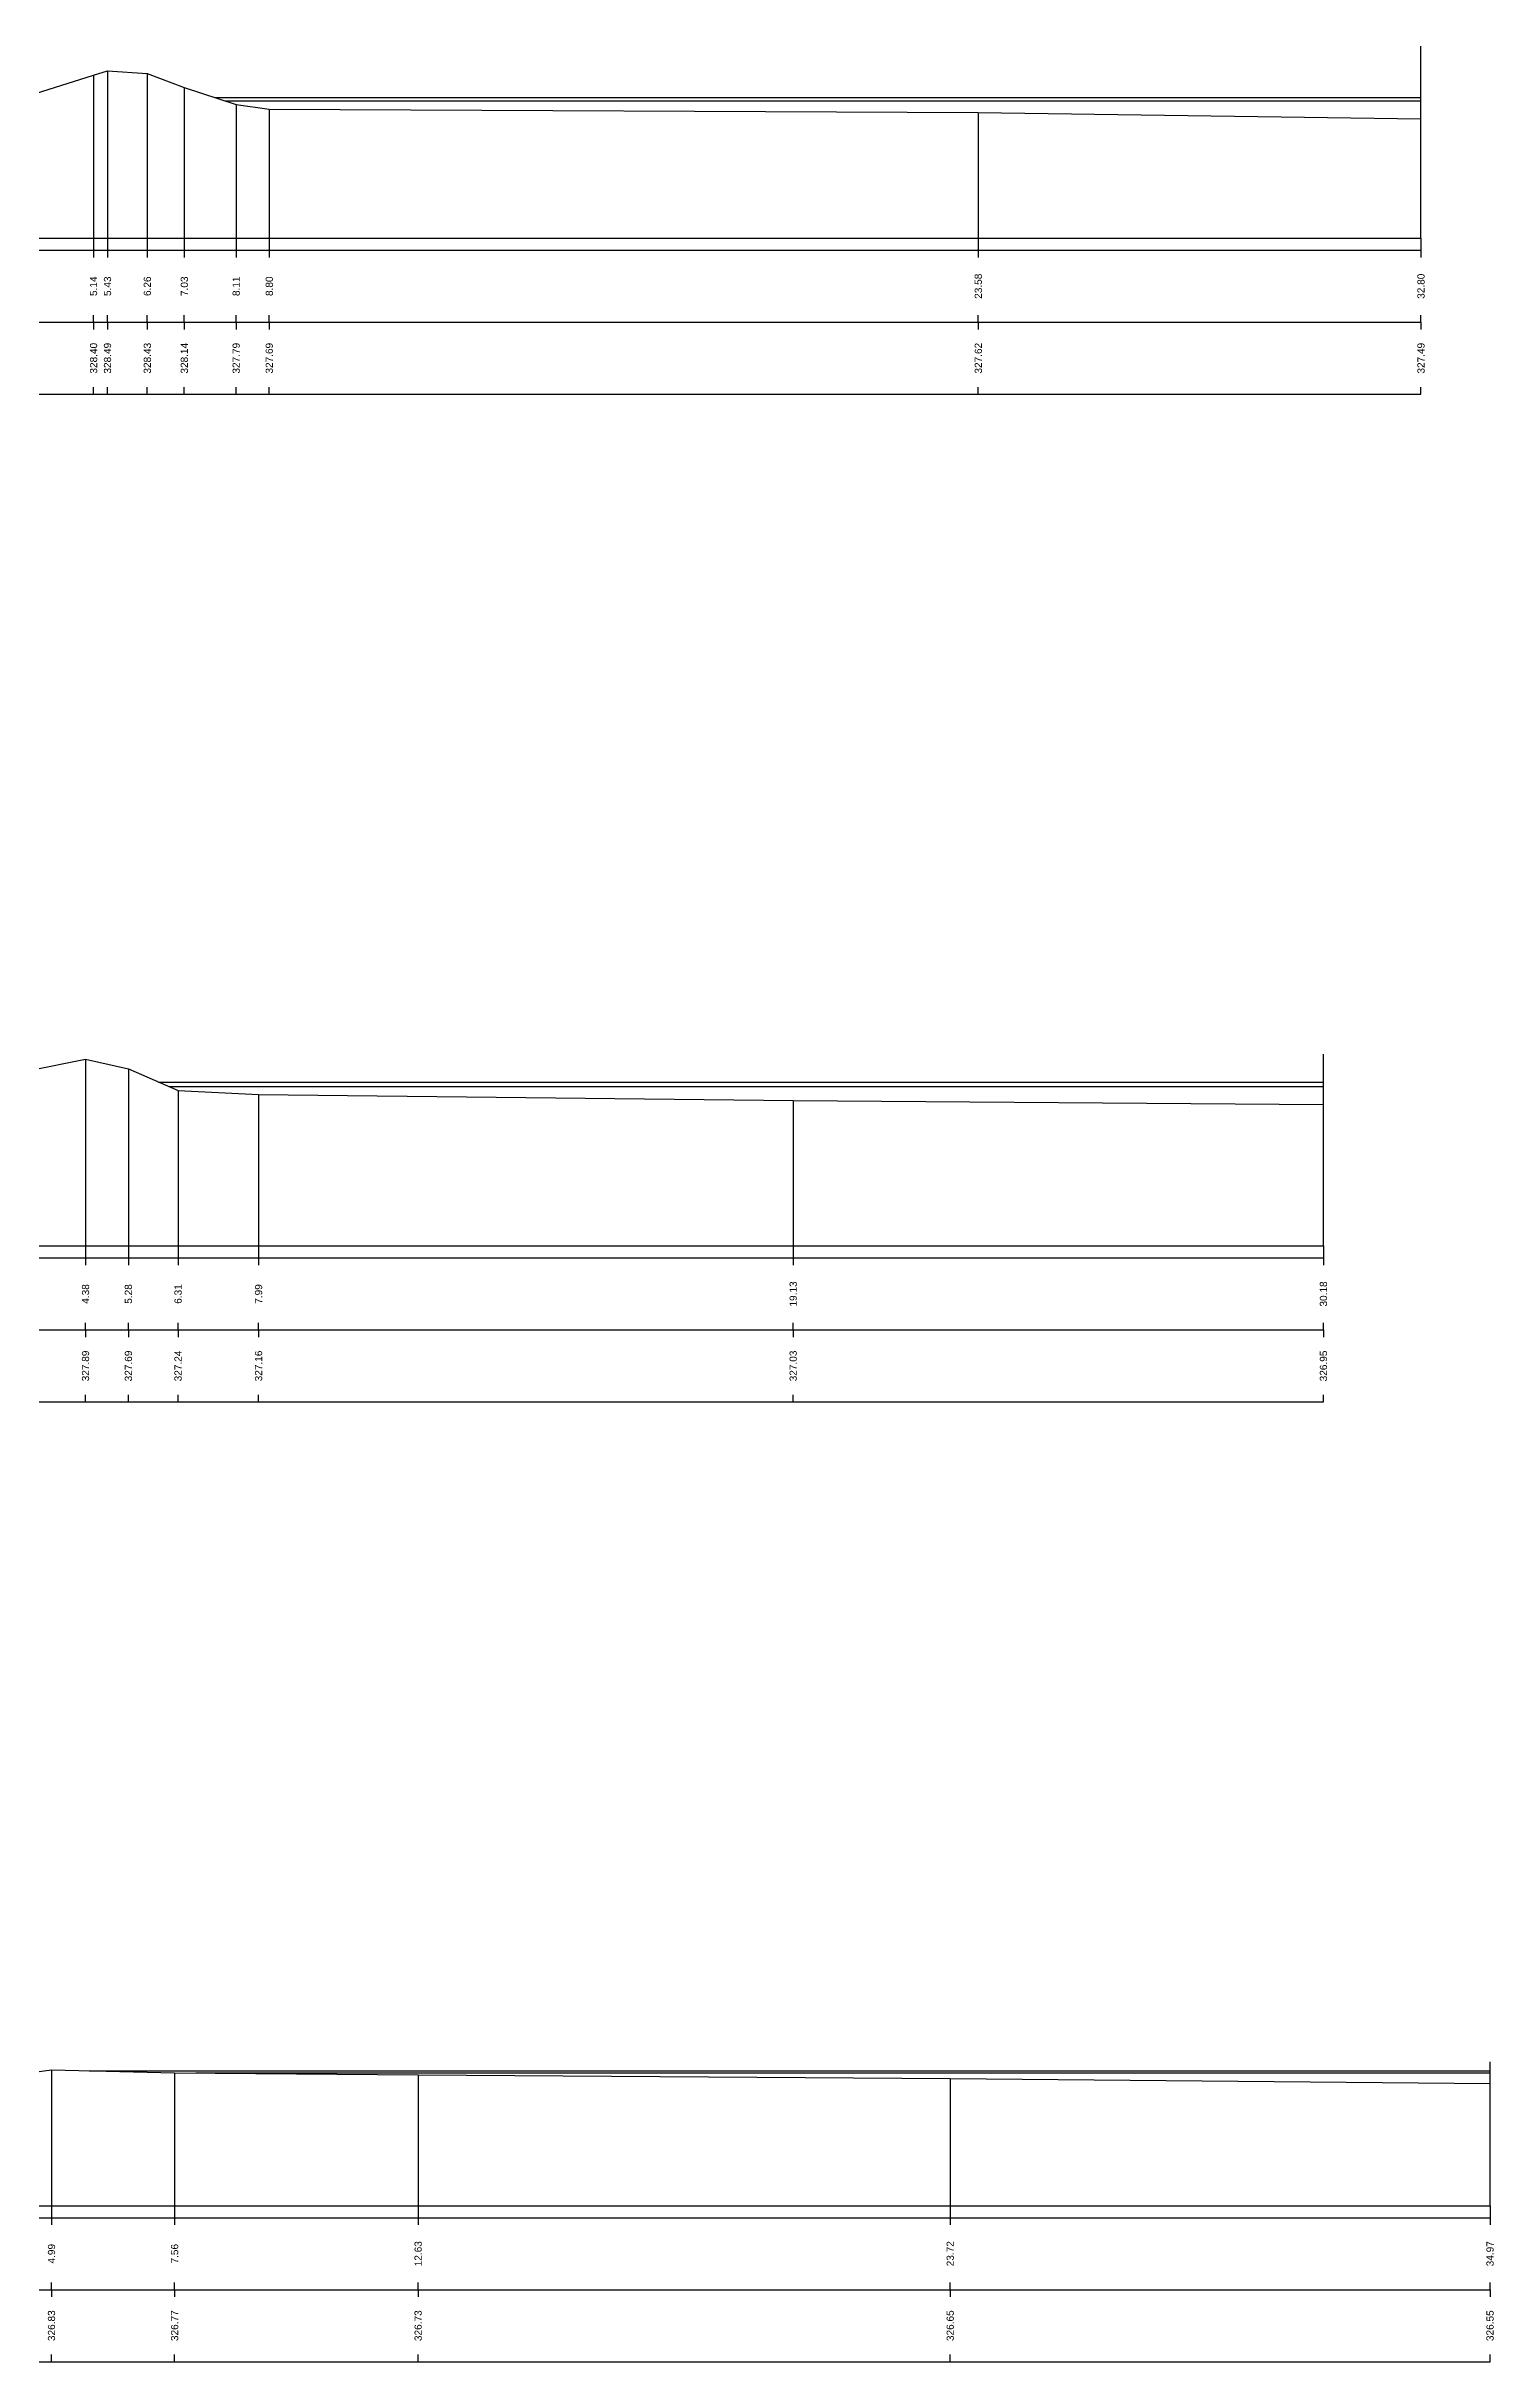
# Model space of a CAD drawing. Header units: millimetres. Extents: x -8 to 79, y -83 to 317.
# Drawn here: x 36.4 to 66.56, y 20.75 to 69 of the extents above; entities that cross this region are included whole.
import ezdxf
from ezdxf.enums import TextEntityAlignment as Align

# ---------------------------------------------------------------- set-up
doc = ezdxf.new("R2010")
doc.units = ezdxf.units.MM
doc.styles.get("Standard").update_dxf_attribs({"font": 'arial.ttf'})

msp = doc.modelspace()

# ---------------------------------------------------------------- linework, layer by layer
at = {"layer": 'band'}
for p, q in [((37.383, 64.75), (37.383, 64.6)), ((37.673, 64.75), (37.673, 64.6)), ((38.503, 64.75), (38.503, 64.6)), ((39.274, 64.75), (39.274, 64.6)), ((40.354, 64.75), (40.354, 64.6)), ((41.044, 64.75), (41.044, 64.6)), ((55.818, 64.75), (55.818, 64.6)), ((65.042, 64.75), (65.042, 64.6)), ((37.383, 63.25), (37.383, 63.4)), ((37.383, 63.25), (37.383, 63.1)), ((37.673, 63.25), (37.673, 63.4)), ((37.673, 63.25), (37.673, 63.1)), ((38.503, 63.25), (38.503, 63.4)), ((38.503, 63.25), (38.503, 63.1)), ((39.274, 63.25), (39.274, 63.4)), ((39.274, 63.25), (39.274, 63.1)), ((40.354, 63.25), (40.354, 63.4)), ((40.354, 63.25), (40.354, 63.1)), ((41.044, 63.25), (41.044, 63.4)), ((41.044, 63.25), (41.044, 63.1)), ((55.818, 63.25), (55.818, 63.4)), ((55.818, 63.25), (55.818, 63.1)), ((65.042, 63.25), (65.042, 63.4)), ((65.042, 63.25), (65.042, 63.1)), ((37.383, 61.75), (37.383, 61.9)), ((37.673, 61.75), (37.673, 61.9)), ((38.503, 61.75), (38.503, 61.9)), ((39.274, 61.75), (39.274, 61.9)), ((40.354, 61.75), (40.354, 61.9)), ((41.044, 61.75), (41.044, 61.9)), ((55.818, 61.75), (55.818, 61.9)), ((65.042, 61.75), (65.042, 61.9)), ((37.215, 43.75), (37.215, 43.6)), ((38.108, 43.75), (38.108, 43.6)), ((39.143, 43.75), (39.143, 43.6)), ((40.821, 43.75), (40.821, 43.6)), ((51.96, 43.75), (51.96, 43.6)), ((63.009, 43.75), (63.009, 43.6)), ((37.215, 42.25), (37.215, 42.4)), ((37.215, 42.25), (37.215, 42.1)), ((38.108, 42.25), (38.108, 42.4)), ((38.108, 42.25), (38.108, 42.1)), ((39.143, 42.25), (39.143, 42.4)), ((39.143, 42.25), (39.143, 42.1)), ((40.821, 42.25), (40.821, 42.4)), ((40.821, 42.25), (40.821, 42.1)), ((51.96, 42.25), (51.96, 42.4)), ((51.96, 42.25), (51.96, 42.1)), ((63.009, 42.25), (63.009, 42.4)), ((63.009, 42.25), (63.009, 42.1)), ((37.215, 40.75), (37.215, 40.9)), ((38.108, 40.75), (38.108, 40.9)), ((39.143, 40.75), (39.143, 40.9)), ((40.821, 40.75), (40.821, 40.9)), ((51.96, 40.75), (51.96, 40.9)), ((63.009, 40.75), (63.009, 40.9)), ((36.506, 23.75), (36.506, 23.6)), ((39.072, 23.75), (39.072, 23.6)), ((44.145, 23.75), (44.145, 23.6)), ((55.232, 23.75), (55.232, 23.6)), ((66.48, 23.75), (66.48, 23.6)), ((36.506, 22.25), (36.506, 22.4)), ((36.506, 22.25), (36.506, 22.1)), ((39.072, 22.25), (39.072, 22.4)), ((39.072, 22.25), (39.072, 22.1)), ((44.145, 22.25), (44.145, 22.4)), ((44.145, 22.25), (44.145, 22.1)), ((55.232, 22.25), (55.232, 22.4)), ((55.232, 22.25), (55.232, 22.1)), ((66.48, 22.25), (66.48, 22.4)), ((66.48, 22.25), (66.48, 22.1)), ((36.506, 20.75), (36.506, 20.9)), ((39.072, 20.75), (39.072, 20.9)), ((44.145, 20.75), (44.145, 20.9)), ((55.232, 20.75), (55.232, 20.9)), ((66.48, 20.75), (66.48, 20.9))]:
    msp.add_line(p, q, dxfattribs=at)
at = {"layer": 'frame'}
for p, q in [((65.042, 65), (65.042, 69)), ((-7.5, 64.75), (65.042, 64.75)), ((0, 65), (65.042, 65)), ((-7.5, 63.25), (65.042, 63.25)), ((-7.5, 61.75), (65.042, 61.75)), ((63.009, 44), (63.009, 48)), ((0, 44), (63.009, 44)), ((-7.5, 43.75), (63.009, 43.75)), ((-7.5, 42.25), (63.009, 42.25)), ((-7.5, 40.75), (63.009, 40.75)), ((66.48, 24), (66.48, 27)), ((-7.5, 23.75), (66.48, 23.75)), ((0, 24), (66.48, 24)), ((-7.5, 22.25), (66.48, 22.25)), ((-7.5, 20.75), (66.48, 20.75))]:
    msp.add_line(p, q, dxfattribs=at)
at = {"layer": 'HQ100', "color": 3}
for p, q in [((39.912, 67.933), (65.042, 67.933)), ((38.736, 47.417), (63.009, 47.417)), ((37.293, 26.812), (66.48, 26.812))]:
    msp.add_line(p, q, dxfattribs=at)
at = {"layer": 'HQ30', "color": 2}
for p, q in [((40.118, 67.866), (65.042, 67.866)), ((38.953, 47.323), (63.009, 47.323)), ((39.516, 26.767), (66.48, 26.767))]:
    msp.add_line(p, q, dxfattribs=at)
at = {"layer": 'marker', "color": 253}
for p, q in [((37.383, 68.4), (37.383, 65)), ((37.673, 68.49), (37.673, 65)), ((38.503, 68.43), (38.503, 65)), ((39.274, 68.14), (39.274, 65)), ((40.354, 67.79), (40.354, 65)), ((41.044, 67.69), (41.044, 65)), ((55.818, 67.62), (55.818, 65)), ((37.383, 65), (37.383, 64.75)), ((37.673, 65), (37.673, 64.75)), ((38.503, 65), (38.503, 64.75)), ((39.274, 65), (39.274, 64.75)), ((40.354, 65), (40.354, 64.75)), ((41.044, 65), (41.044, 64.75)), ((55.818, 65), (55.818, 64.75)), ((65.042, 65), (65.042, 64.75)), ((37.215, 47.89), (37.215, 44)), ((38.108, 47.69), (38.108, 44)), ((39.143, 47.24), (39.143, 44)), ((40.821, 47.16), (40.821, 44)), ((51.96, 47.03), (51.96, 44)), ((37.215, 44), (37.215, 43.75)), ((38.108, 44), (38.108, 43.75)), ((39.143, 44), (39.143, 43.75)), ((40.821, 44), (40.821, 43.75)), ((51.96, 44), (51.96, 43.75)), ((63.009, 44), (63.009, 43.75)), ((36.506, 26.83), (36.506, 24)), ((39.072, 26.77), (39.072, 24)), ((44.145, 26.73), (44.145, 24)), ((55.232, 26.65), (55.232, 24)), ((36.506, 24), (36.506, 23.75)), ((39.072, 24), (39.072, 23.75)), ((44.145, 24), (44.145, 23.75)), ((55.232, 24), (55.232, 23.75)), ((66.48, 24), (66.48, 23.75))]:
    msp.add_line(p, q, dxfattribs=at)
at = {"layer": 'profile'}
for points in [[(0, 67.87), (21.634, 67.79), (25.206, 67.89), (27.368, 67.93), (29.278, 68.05), (30.759, 68.01), (31.749, 66.58), (31.85, 66.52), (32.24, 66.41), (32.79, 66.51), (33.02, 66.79), (33.311, 67.12), (34.581, 67.67), (35.642, 67.85), (37.383, 68.4), (37.673, 68.49), (38.503, 68.43), (39.274, 68.14), (40.354, 67.79), (41.044, 67.69), (55.818, 67.62), (65.042, 67.49)], [(0, 47.59), (18.832, 47.46), (21.488, 47.46), (25.39, 47.34), (26.717, 47.43), (28.545, 47.64), (29.851, 47.48), (30.755, 47.25), (31.729, 46.46), (32.021, 46.13), (32.312, 45.83), (32.854, 45.83), (33.418, 46.01), (33.939, 46.89), (34.512, 47.14), (36.039, 47.66), (37.215, 47.89), (38.108, 47.69), (39.143, 47.24), (40.821, 47.16), (51.96, 47.03), (63.009, 46.95)], [(0, 26.57), (20.529, 26.49), (25.491, 26.62), (27.101, 26.65), (28.8, 26.77), (29.977, 26.38), (30.611, 25.65), (30.933, 25.42), (31.094, 25.33), (31.517, 25.27), (32.21, 25.48), (32.352, 25.59), (32.835, 26.04), (34.012, 26.5), (36.506, 26.83), (39.072, 26.77), (44.145, 26.73), (55.232, 26.65), (66.48, 26.55)]]:
    msp.add_lwpolyline(points, dxfattribs=at)

# ---------------------------------------------------------------- texts
for s, p in [('5.14', (37.383, 64)), ('5.43', (37.673, 64)), ('6.26', (38.503, 64)), ('7.03', (39.274, 64)), ('8.11', (40.354, 64)), ('8.80', (41.044, 64)), ('23.58', (55.818, 64)), ('32.80', (65.042, 64)), ('328.40', (37.383, 62.5)), ('328.49', (37.673, 62.5)), ('328.43', (38.503, 62.5)), ('328.14', (39.274, 62.5)), ('327.79', (40.354, 62.5)), ('327.69', (41.044, 62.5)), ('327.62', (55.818, 62.5)), ('327.49', (65.042, 62.5)), ('4.38', (37.215, 43)), ('5.28', (38.108, 43)), ('6.31', (39.143, 43)), ('7.99', (40.821, 43)), ('19.13', (51.96, 43)), ('30.18', (63.009, 43)), ('327.89', (37.215, 41.5)), ('327.69', (38.108, 41.5)), ('327.24', (39.143, 41.5)), ('327.16', (40.821, 41.5)), ('327.03', (51.96, 41.5)), ('326.95', (63.009, 41.5)), ('4.99', (36.506, 23)), ('7.56', (39.072, 23)), ('12.63', (44.145, 23)), ('23.72', (55.232, 23)), ('34.97', (66.48, 23)), ('326.83', (36.506, 21.5)), ('326.77', (39.072, 21.5)), ('326.73', (44.145, 21.5)), ('326.65', (55.232, 21.5)), ('326.55', (66.48, 21.5))]:
    msp.add_text(s, height=0.15, rotation=90).set_placement(p, align=Align.MIDDLE)

doc.saveas('drawing.dxf')
